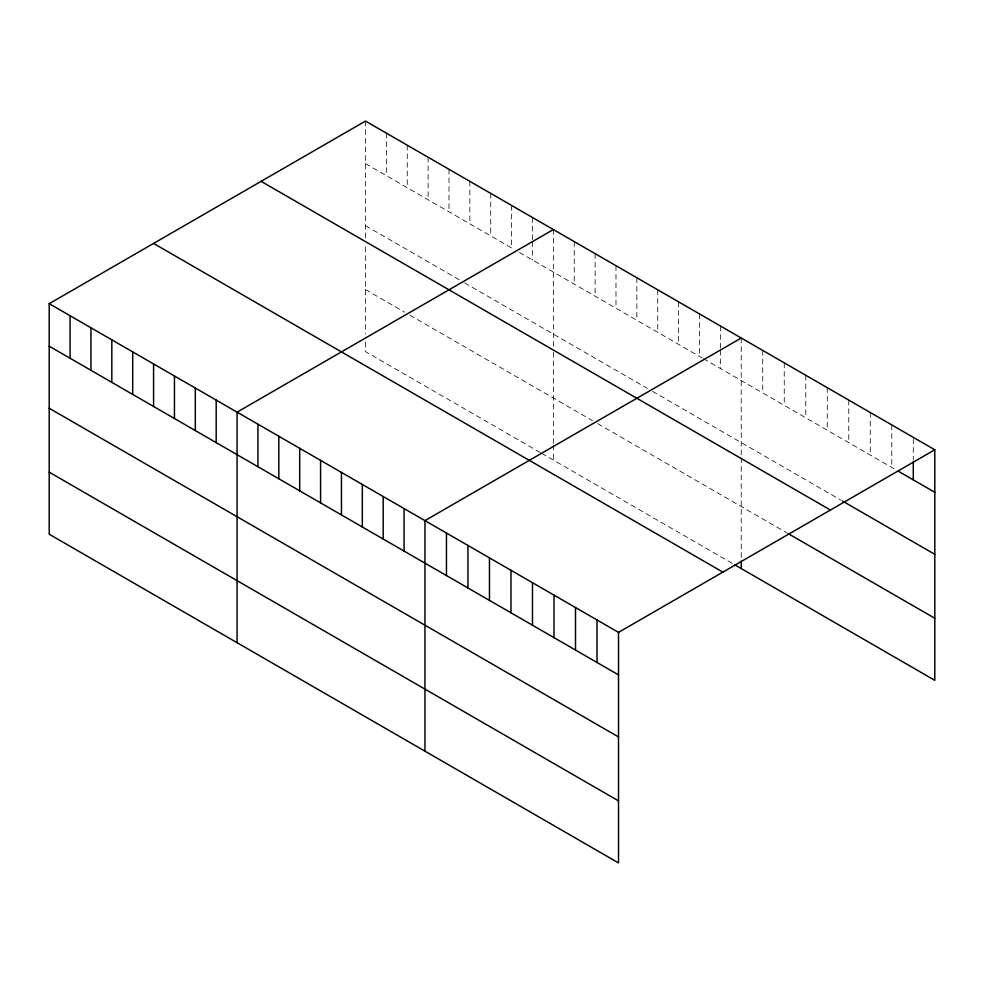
<?xml version="1.0" encoding="UTF-8"?>
<svg xmlns="http://www.w3.org/2000/svg" width="984" height="984" viewBox="0 0 984 984"><rect width="100%" height="100%" fill="white"/><g stroke="black" fill="none" stroke-linecap="round" stroke-linejoin="round"><path stroke-width="0.74" stroke-dasharray="4.92 3.69" d="M365.482 163.602L514.214 249.469M519.441 252.482L702.096 357.942M703.4 358.693L895.575 469.651M365.482 225.643L463.341 282.137M464.645 282.888L647.3 388.348M652.515 391.361L841.185 500.278M365.482 289.567L404.621 312.174M409.848 315.188L592.503 420.635M597.718 423.649L786.782 532.799M540.314 452.554L365.482 351.62L365.482 341.276M541.618 453.304L733.4 564.029M913.287 438.876L913.287 460.131M891.787 424.94L891.787 467.449M870.274 412.53L870.274 455.038M848.774 400.107L848.774 442.615M827.261 387.696L827.261 430.205M805.761 375.273L805.761 417.782M784.248 362.862L784.248 405.371M762.735 350.439L762.735 392.948M741.235 338.016L741.235 456.281M741.235 457.806L741.235 558.211M720.362 325.975L720.362 348.742M720.362 350.267L720.362 368.483M699.489 313.921L699.489 356.429M678.603 301.867L678.603 344.375M657.73 289.813L657.73 332.321M636.857 277.759L636.857 320.28M615.984 265.705L615.984 308.226M595.111 253.663L595.111 296.172M574.238 241.609L574.238 284.118M553.365 229.555L553.365 346.294M553.365 352.383L553.365 443.833M553.365 445.309L553.365 460.082M532.479 217.501L532.479 240.28M532.479 241.793L532.479 260.01M511.606 205.447L511.606 247.968M490.733 193.393L490.733 235.914M469.86 181.351L469.86 223.86M448.987 169.297L448.987 211.806M428.114 157.243L428.114 199.752M407.241 145.189L407.241 187.698M386.355 133.135L386.355 175.656M365.482 121.081L365.482 239.346M365.482 246.959L365.482 333.896"/><path stroke-width="1.48" d="M49.2 303.687L618.518 632.38L618.518 862.919L49.2 534.226L49.2 303.687L365.482 121.081L934.8 449.774L934.8 680.313L734.716 564.791M553.365 229.555L237.07 412.161L237.07 642.687M741.235 338.016L424.953 520.622L424.953 751.161M618.518 632.38L934.8 449.774M898.109 471.102L934.8 492.283M842.439 501.016L934.8 554.336M261.117 181.351L830.422 510.032M788.049 533.537L934.8 618.26M153.578 243.429L722.883 572.122M49.2 346.208L618.518 674.889M49.2 408.249L618.518 736.942M49.2 472.172L618.518 800.865M913.287 461.656L913.287 479.872M741.235 561.163L741.235 568.555M597.005 619.969L597.005 662.478M575.505 607.546L575.505 650.055M553.992 595.135L553.992 637.644M532.479 582.712L532.479 625.221M510.979 570.302L510.979 612.811M489.466 557.879L489.466 600.388M467.966 545.468L467.966 587.977M446.453 533.045L446.453 575.554M404.067 508.58L404.067 551.089M383.194 496.526L383.194 539.035M362.321 484.472L362.321 526.981M341.448 472.418L341.448 514.927M320.575 460.364L320.575 502.886M299.702 448.31L299.702 490.832M278.829 436.269L278.829 478.777M257.943 424.215L257.943 466.724M216.197 400.107L216.197 442.615M195.324 388.053L195.324 430.574M174.451 375.999L174.451 418.52M153.578 363.957L153.578 406.466M132.705 351.903L132.705 394.412M111.819 339.849L111.819 382.358M90.946 327.795L90.946 370.304M70.073 315.741L70.073 358.262"/></g></svg>
